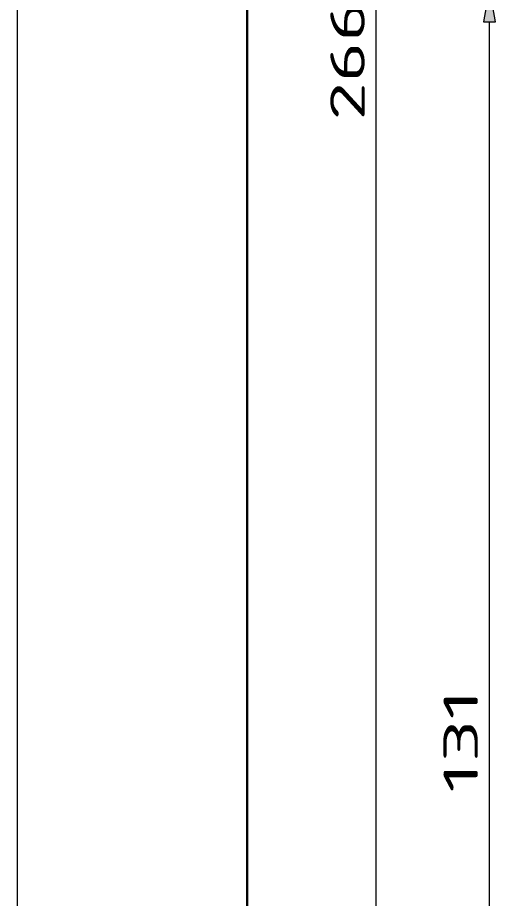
# Model space of a CAD drawing. Extents: x 0 to 297, y 0 to 420.
# Drawn here: x 0 to 41.6, y 158.5 to 235.1 of the extents above; entities that cross this region are included whole.
import ezdxf
from ezdxf.enums import TextEntityAlignment as Align

# ---------------------------------------------------------------- set-up
doc = ezdxf.new("R2010")
doc.units = 0
doc.layers.get('0').update_dxf_attribs({"lineweight": 13})
doc.layers.add('2', color=7, linetype='Continuous', lineweight=13)
doc.layers.add('5', color=7, linetype='Continuous', lineweight=13)
doc.styles.get("Standard").update_dxf_attribs({"font": 'isocp.shx'})

# ---------------------------------------------------------------- blocks, each defined once
blk = doc.blocks.new('BLOCK67')
at = {"color": 7, "lineweight": 13}
blk.add_line((-77.436, -263.946), (-77.436, -2.954), dxfattribs=at)
blk.add_text('266.9', height=3, rotation=90, dxfattribs=at).set_placement((-78.436, -147.438), (-78.436, -132.04), align=Align.FIT)
blk = doc.blocks.new('BLOCK78')
at = {"color": 7, "lineweight": 13}
blk.add_line((-67.577, -263.946), (-67.577, -138.854), dxfattribs=at)
blk.add_lwpolyline([(-67.056, -138.854), (-67.577, -135.9), (-68.098, -138.854)], close=True, dxfattribs=at)
blk.add_solid([(-67.056, -138.854), (-67.577, -135.9), (-67.056, -138.854), (-68.098, -138.854)], dxfattribs=at)
blk.add_text('131', height=3, rotation=90, dxfattribs=at).set_placement((-68.577, -205.899), (-68.577, -196.901), align=Align.FIT)

msp = doc.modelspace()

# ---------------------------------------------------------------- linework, layer by layer
at = {"layer": '2', "color": 7, "lineweight": 13}
msp.add_line((0, 0), (0, 420), dxfattribs=at)
at = {"layer": '5', "color": 7, "lineweight": 30}
msp.add_line((20, 5), (20, 415), dxfattribs=at)

# ---------------------------------------------------------------- block references
at = {"lineweight": 0}
for name in ['BLOCK67', 'BLOCK78']:
    msp.add_blockref(name, (108.657, 373.593), dxfattribs=at)

doc.saveas('drawing.dxf')
